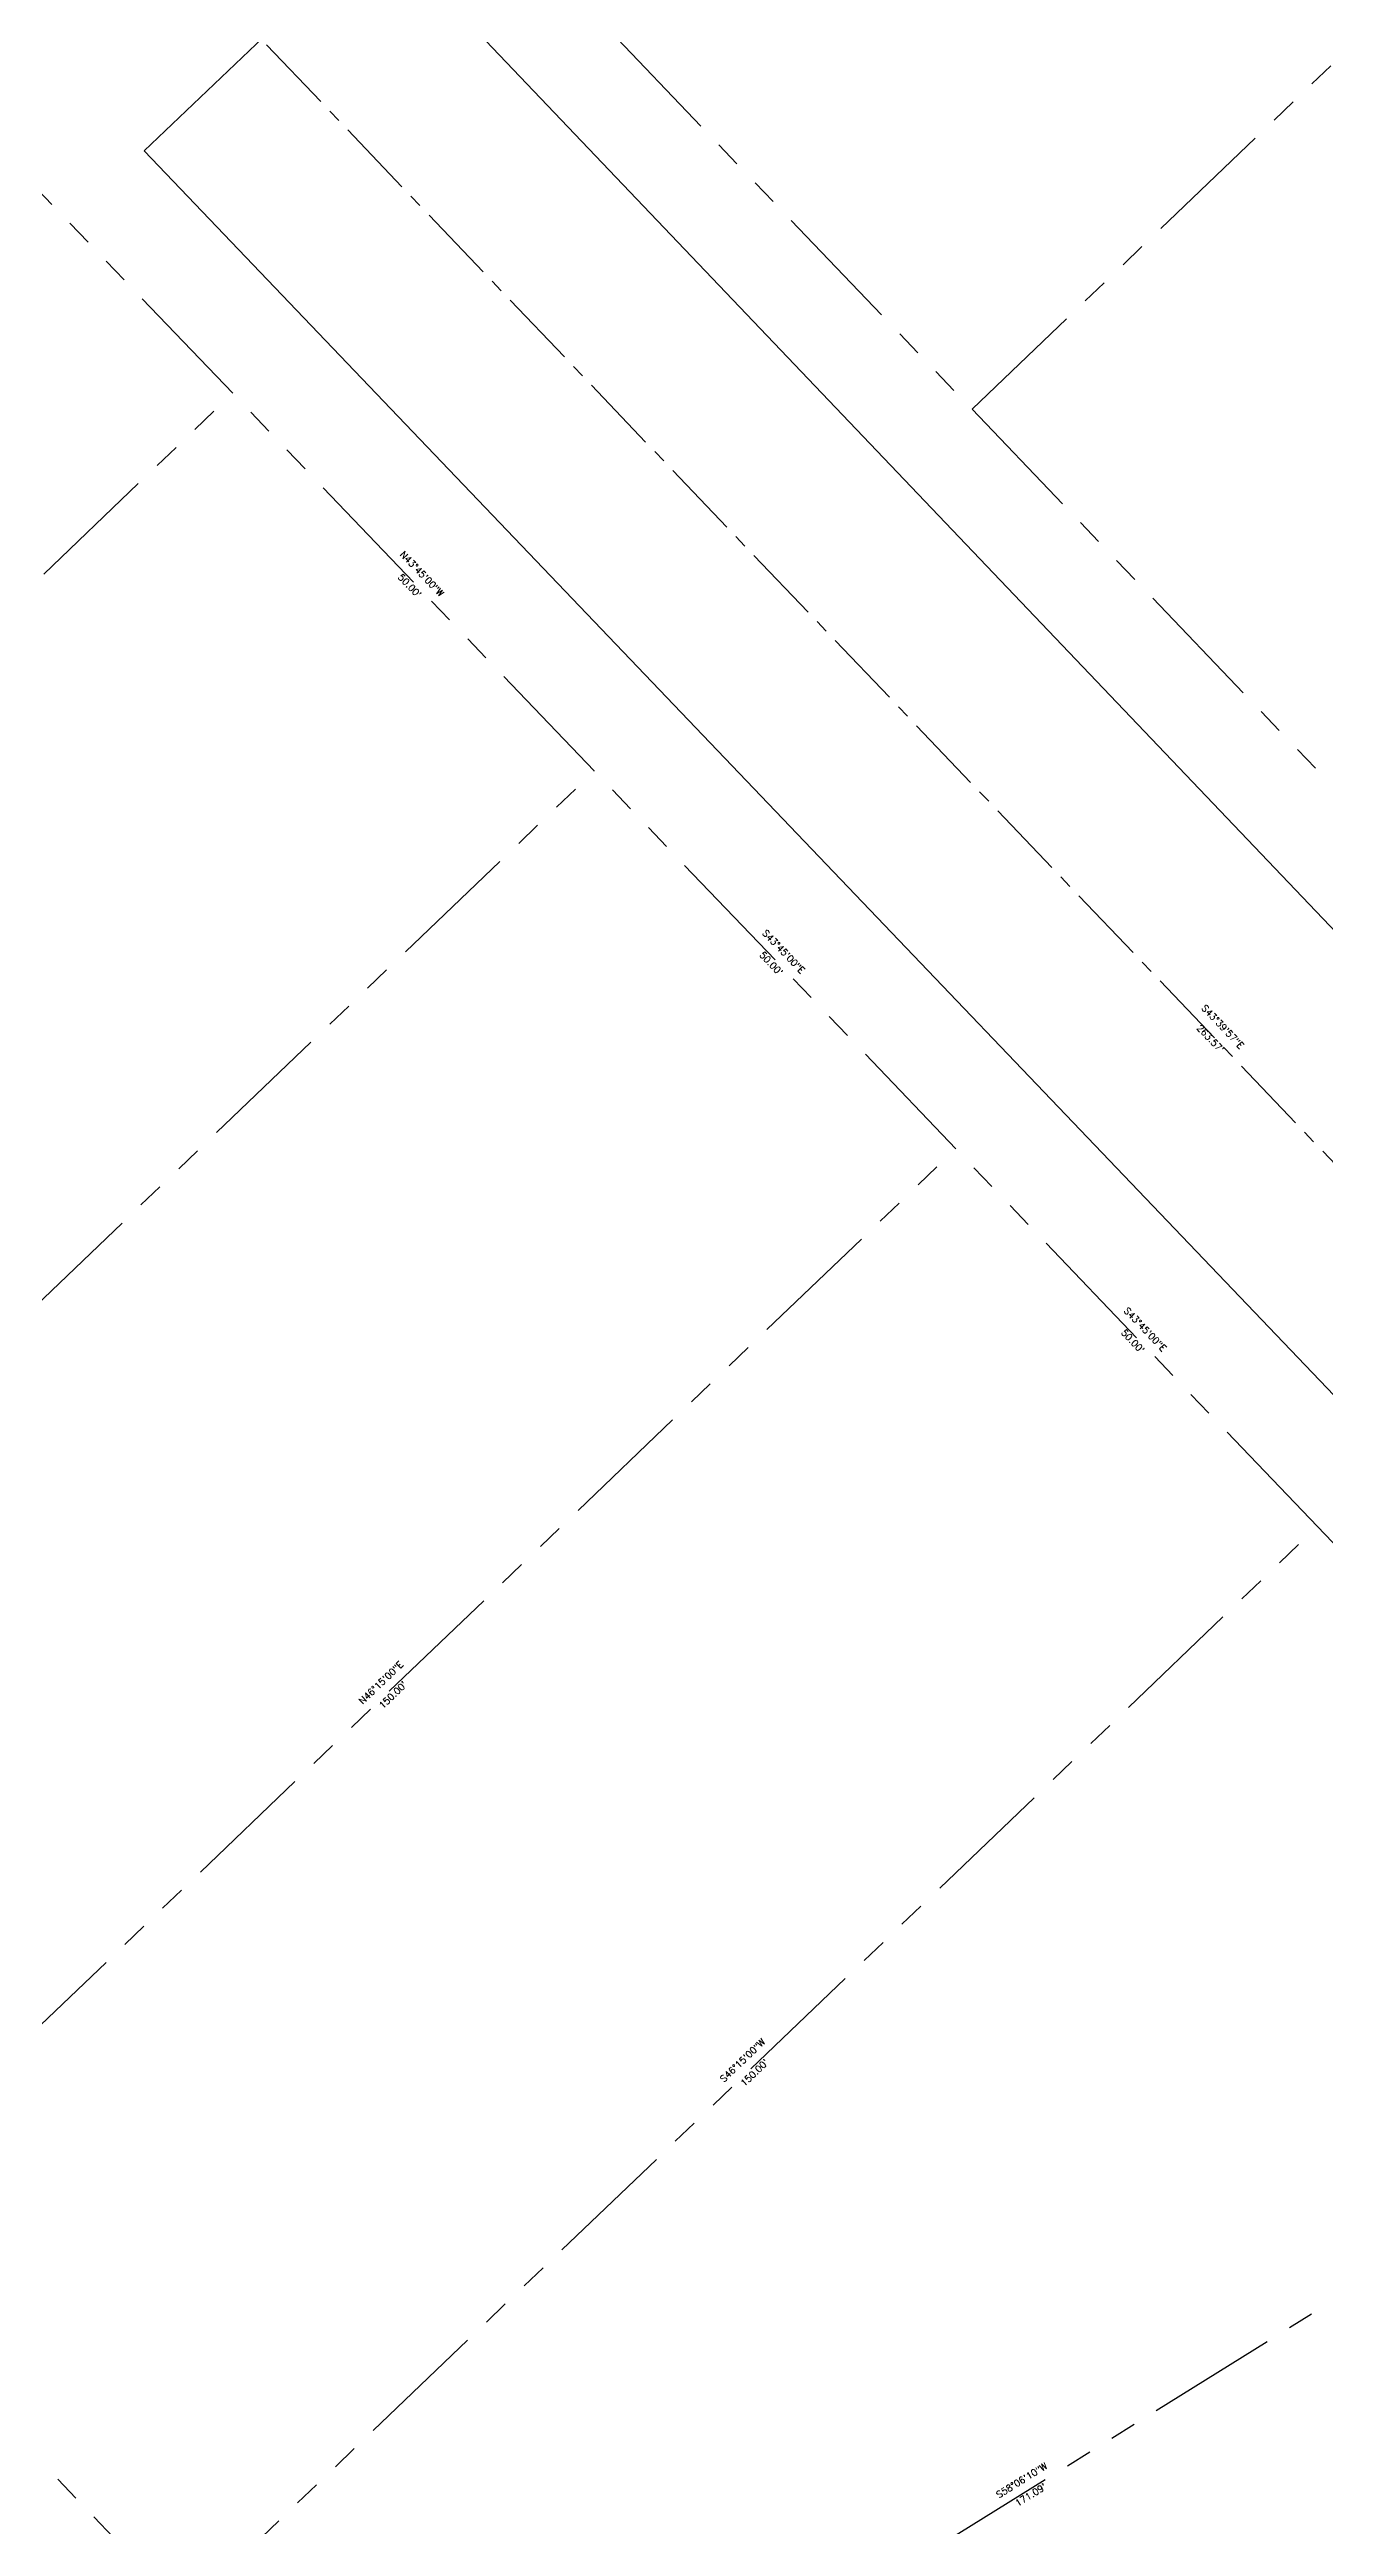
# Model space of a CAD drawing. Extents: x 3812 to 5524, y 4309 to 5867.
# Drawn here: x 5006.1 to 5128.1, y 5270 to 5506.9 of the extents above; entities that cross this region are included whole.
import ezdxf
from ezdxf.enums import TextEntityAlignment as Align

# ---------------------------------------------------------------- set-up
doc = ezdxf.new("R2010")
doc.units = 0
doc.header["$LTSCALE"] = 10
doc.header["$MEASUREMENT"] = 0
doc.linetypes.add('CENTER2', pattern=[1.125, 0.75, -0.125, 0.125, -0.125])
doc.linetypes.add('PHANTOM', pattern=[2.5, 1.25, -0.25, 0.25, -0.25, 0.25, -0.25])
for name, color, linetype in [('BNDRY-REC', 4, 'PHANTOM'), ('CENTER', 7, 'CENTER2'), ('CRBSPLT', 6, 'CONTINUOUS'), ('PLT_ANNO_TXT', 120, 'CONTINUOUS')]:
    doc.layers.add(name, color=color, linetype=linetype)
doc.styles.add('L80', font='simplex.shx', dxfattribs={"height": 0.8})

msp = doc.modelspace()

# ---------------------------------------------------------------- linework, layer by layer
at = {"layer": 'BNDRY-REC'}
for p, q in [((5094.33, 5472.45), (5202.68, 5576.17)), ((5059.75, 5508.56), (5094.33, 5472.45)), ((5023.63, 5473.99), (4993.81, 5505.14)), ((4915.28, 5370.26), (5023.63, 5473.99)), ((5058.21, 5437.87), (5023.63, 5473.99)), ((5094.33, 5472.45), (5128.9, 5436.33)), ((4949.85, 5334.14), (5058.21, 5437.87)), ((5092.78, 5401.75), (5058.21, 5437.87)), ((4984.43, 5298.02), (5092.78, 5401.75)), ((5127.36, 5365.63), (5092.78, 5401.75)), ((5019, 5261.91), (5127.36, 5365.63)), ((5127.36, 5365.63), (5172.31, 5318.68)), ((5027.05, 5228.28), (5172.31, 5318.68)), ((5019, 5261.91), (4984.43, 5298.02))]:
    msp.add_line(p, q, dxfattribs=at)
at = {"layer": 'CENTER'}
msp.add_line((5218.5, 5306.59), (4986.87, 5549.19), dxfattribs=at)
at = {"layer": 'CRBSPLT'}
for p, q in [((5226.1, 5320.75), (5029.74, 5526.67)), ((5015.17, 5497.18), (5037.53, 5518.5)), ((5197.31, 5306.66), (5015.17, 5497.18))]:
    msp.add_line(p, q, dxfattribs=at)

# ---------------------------------------------------------------- texts
at = {"layer": 'PLT_ANNO_TXT', "style": 'L80'}
for s, rotation, p in [('N43%%d45\'00"W', 313.75, (5041.51, 5456.5)), ("50.00'", 313.75, (5040.33, 5455.36)), ('S43%%d45\'00"E', 313.75, (5076.09, 5420.38)), ("50.00'", 313.75, (5074.9, 5419.24)), ('S43%%d39\'57"E', 313.6825, (5118.08, 5413.2)), ("263.57'", 313.6825, (5116.9, 5412.06)), ('S43%%d45\'00"E', 313.75, (5110.66, 5384.26)), ("50.00'", 313.75, (5109.48, 5383.13)), ('N46%%d15\'00"E', 43.75, (5038.04, 5350.48)), ("150.00'", 43.75, (5039.17, 5349.3)), ('S46%%d15\'00"W', 43.75, (5072.61, 5314.36)), ("150.00'", 43.75, (5073.75, 5313.18)), ('S58%%d06\'10"W', 31.8972, (5099.25, 5274.17)), ("171.09'", 31.8972, (5100.11, 5272.78))]:
    msp.add_text(s, height=0.64, rotation=rotation, dxfattribs=at).set_placement(p, align=Align.CENTER)

doc.saveas('drawing.dxf')
